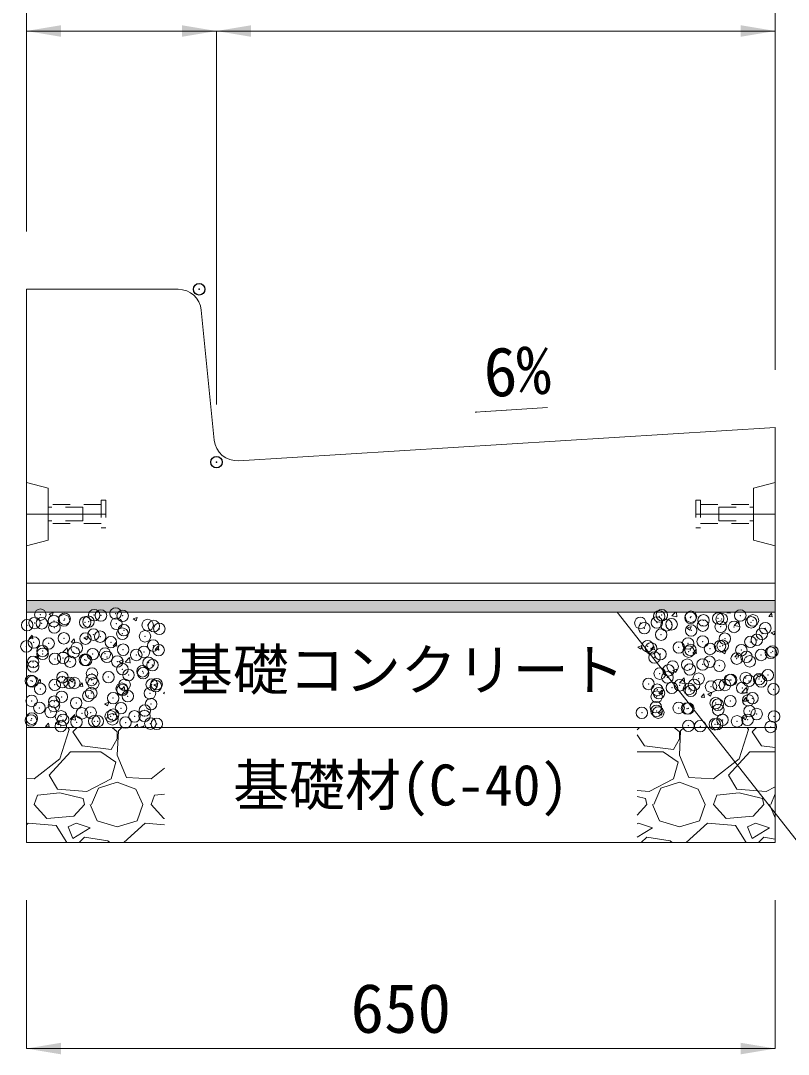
# Model space of a CAD drawing. Units: millimetres at full size. Extents: x 10958 to 33220, y 2125 to 9550.
# Drawn here: x 28765 to 29432, y 6528 to 7425 of the extents above; entities that cross this region are included whole.
import ezdxf
from ezdxf.enums import TextEntityAlignment as Align

# ---------------------------------------------------------------- set-up
doc = ezdxf.new("R2010")
doc.units = ezdxf.units.MM
doc.header["$LTSCALE"] = 20
doc.header["$PDMODE"] = 32
doc.header["$PDSIZE"] = 10
doc.linetypes.add('USER1', pattern=[1.35, 0.75, -0.6])
for name, color, linetype, lineweight in [('インサート', 3, 'USER1', 5), ('ハッチング_基礎', 150, 'Continuous', 5), ('中心線', 1, 'Continuous', 13), ('寸法線', 7, 'Continuous', 13), ('引出線', 4, 'Continuous', 13), ('本体', 2, 'Continuous', 13), ('舗装・基礎', 3, 'Continuous', 13)]:
    doc.layers.add(name, color=color, linetype=linetype, lineweight=lineweight)
for name, color, linetype in [('ハッチング_モルタル', 30, 'Continuous'), ('作業エリア', 11, 'Continuous'), ('文字', 41, 'Continuous')]:
    doc.layers.add(name, color=color, linetype=linetype)
doc.styles.add('ＭＳ ゴシック', font='')
doc.styles.get('ＭＳ ゴシック').set_extended_font_data('MS Gothic')

# ---------------------------------------------------------------- blocks, each defined once
blk = doc.blocks.new('filled_arrow')
at = {"color": 0, "linetype": 'Continuous', "lineweight": -2}
blk.add_solid([(7.5, 1.25), (0, 0), (7.5, -1.25)], dxfattribs=at)
blk = doc.blocks.new('open_arrow')
at = {"color": 0, "linetype": 'Continuous', "lineweight": -2}
blk.add_lwpolyline([(7.5, 1.25), (0, 0), (7.5, -1.25)], dxfattribs=at)

msp = doc.modelspace()

# ---------------------------------------------------------------- hatches: boundary and pattern name
at = {"layer": 'ハッチング_モルタル'}
msp.add_hatch(color=256, dxfattribs=at).paths.add_polyline_path([(29420.27, 6911.82), (29420.27, 6921.82), (28770.27, 6921.82), (28770.27, 6911.82)])

# ---------------------------------------------------------------- linework, layer by layer
at = {"layer": 'インサート'}
for p, q in [((28835.27, 7005.07), (28789.27, 7005.07)), ((28789.27, 7005.07), (28789.27, 6988.57)), ((28819.27, 7002.82), (28789.27, 7002.82)), ((28819.27, 7002.82), (28819.27, 6990.82)), ((28839.27, 7008.82), (28835.27, 7008.82)), ((28835.27, 7008.82), (28835.27, 6984.82)), ((28839.27, 7008.82), (28839.27, 6984.82)), ((29351.27, 7008.82), (29355.27, 7008.82)), ((29351.27, 7008.82), (29351.27, 6984.82)), ((29355.27, 7008.82), (29355.27, 6984.82)), ((29355.27, 7005.07), (29401.27, 7005.07)), ((29371.27, 7002.82), (29401.27, 7002.82)), ((29371.27, 7002.82), (29371.27, 6990.82)), ((29401.27, 7005.07), (29401.27, 6988.57)), ((28819.27, 6990.82), (28789.27, 6990.82)), ((28835.27, 6988.57), (28789.27, 6988.57)), ((28839.27, 6984.82), (28835.27, 6984.82)), ((29351.27, 6984.82), (29355.27, 6984.82)), ((29355.27, 6988.57), (29401.27, 6988.57)), ((29371.27, 6990.82), (29401.27, 6990.82))]:
    msp.add_line(p, q, dxfattribs=at)
at = {"layer": 'ハッチング_基礎'}
for p, q in [((28789.96, 6909.96), (28793.52, 6911.33)), ((28789.96, 6909.95), (28792.48, 6908.25)), ((28792.48, 6908.25), (28793.51, 6911.32)), ((28862.96, 6905.88), (28865.49, 6904.18)), ((28862.97, 6905.89), (28866.52, 6907.26)), ((28865.49, 6904.18), (28866.52, 6907.25)), ((29330.4, 6908.47), (29334.92, 6907.77)), ((29330.41, 6908.46), (29333.62, 6911.82)), ((29334.92, 6907.76), (29334.45, 6911.82)), ((29378.18, 6911.11), (29378.77, 6911.82)), ((29378.18, 6911.11), (29381.22, 6910.85)), ((29381.2, 6910.84), (29381.02, 6911.82)), ((29384.62, 6900.06), (29388.58, 6904.18)), ((29389.14, 6899.35), (29388.58, 6904.18)), ((29414.62, 6907.92), (29417.07, 6910.84)), ((29414.62, 6907.92), (29417.66, 6907.66)), ((29417.64, 6907.65), (29417.05, 6910.84)), ((29343.68, 6897.86), (29346.21, 6896.15)), ((29343.69, 6897.87), (29347.24, 6899.23)), ((29346.21, 6896.15), (29347.24, 6899.22)), ((29384.62, 6900.06), (29389.14, 6899.36)), ((29416.69, 6893.8), (29420.25, 6895.17)), ((29419.22, 6892.09), (29420.25, 6895.16)), ((28772.85, 6888.88), (28775.3, 6891.8)), ((28772.85, 6888.88), (28775.89, 6888.62)), ((28775.87, 6888.61), (28775.28, 6891.8)), ((28809.29, 6885.69), (28811.74, 6888.61)), ((28809.29, 6885.69), (28812.33, 6885.43)), ((28812.31, 6885.42), (28811.72, 6888.61)), ((28820.28, 6889.51), (28823.84, 6890.88)), ((28820.28, 6889.5), (28822.81, 6887.8)), ((28822.81, 6887.8), (28823.84, 6890.87)), ((29416.69, 6893.79), (29419.22, 6892.09)), ((28801.72, 6876.76), (28805.68, 6880.88)), ((28801.72, 6876.77), (28806.23, 6876.07)), ((28806.23, 6876.06), (28805.67, 6880.88)), ((28845.73, 6882.51), (28848.18, 6885.43)), ((28845.73, 6882.51), (28848.76, 6882.24)), ((28848.74, 6882.24), (28848.16, 6885.42)), ((28882.16, 6879.32), (28884.61, 6882.24)), ((28882.16, 6879.32), (28885.2, 6879.05)), ((28885.18, 6879.05), (28884.59, 6882.23)), ((29301, 6881.48), (29304.56, 6882.85)), ((29301, 6881.47), (29303.53, 6879.77)), ((29303.53, 6879.77), (29304.56, 6882.84)), ((29312.36, 6879.28), (29314.81, 6882.19)), ((29312.36, 6879.28), (29315.39, 6879.01)), ((29315.37, 6879.01), (29314.79, 6882.19)), ((29348.8, 6876.09), (29351.24, 6879.01)), ((29351.81, 6875.82), (29351.22, 6879)), ((29374.01, 6877.42), (29377.57, 6878.78)), ((29374.01, 6877.41), (29376.53, 6875.7)), ((29376.53, 6875.7), (29377.56, 6878.77)), ((28777.6, 6873.13), (28781.16, 6874.49)), ((28777.6, 6873.12), (28780.12, 6871.41)), ((28780.12, 6871.41), (28781.15, 6874.48)), ((28850.6, 6869.05), (28853.13, 6867.34)), ((28850.61, 6869.06), (28854.16, 6870.42)), ((28853.13, 6867.34), (28854.16, 6870.41)), ((28855.93, 6868.36), (28860.45, 6867.66)), ((28855.94, 6868.35), (28859.89, 6872.48)), ((28860.45, 6867.65), (28859.89, 6872.48)), ((29348.8, 6876.09), (29351.83, 6875.82)), ((29385.23, 6872.9), (29387.68, 6875.82)), ((29385.23, 6872.9), (29388.27, 6872.63)), ((29388.25, 6872.63), (29387.66, 6875.81)), ((29331.32, 6861.02), (29333.85, 6859.32)), ((29331.33, 6861.03), (29334.88, 6862.4)), ((29333.85, 6859.32), (29334.88, 6862.39)), ((28779.9, 6850.67), (28782.35, 6853.59)), ((28779.9, 6850.67), (28782.94, 6850.4)), ((28782.92, 6850.4), (28782.33, 6853.59)), ((28807.92, 6852.67), (28811.48, 6854.04)), ((28807.92, 6852.66), (28810.45, 6850.96)), ((28810.45, 6850.96), (28811.48, 6854.03)), ((28816.34, 6847.48), (28818.79, 6850.4)), ((28819.36, 6847.21), (28818.77, 6850.4)), ((28880.93, 6848.6), (28884.49, 6849.97)), ((28883.45, 6846.89), (28884.48, 6849.96)), ((29337.14, 6850.57), (29341.1, 6854.69)), ((29337.14, 6850.58), (29341.66, 6849.88)), ((29341.66, 6849.87), (29341.1, 6854.69)), ((29404.33, 6856.96), (29407.89, 6858.33)), ((29404.33, 6856.95), (29406.86, 6855.25)), ((29406.86, 6855.25), (29407.89, 6858.32)), ((28816.34, 6847.48), (28819.38, 6847.22)), ((28852.78, 6844.3), (28855.22, 6847.21)), ((28852.78, 6844.29), (28855.81, 6844.03)), ((28855.79, 6844.03), (28855.21, 6847.21)), ((28880.93, 6848.59), (28883.45, 6846.89)), ((28889.21, 6841.11), (28890.27, 6842.36)), ((28889.21, 6841.11), (28890.27, 6841.01)), ((29319.41, 6841.06), (29321.86, 6843.98)), ((29319.41, 6841.06), (29322.44, 6840.8)), ((29322.42, 6840.79), (29321.84, 6843.98)), ((29355.84, 6837.88), (29358.29, 6840.8)), ((29358.86, 6837.61), (29358.27, 6840.79)), ((29361.65, 6840.58), (29365.21, 6841.94)), ((29364.17, 6838.86), (29365.2, 6841.93)), ((29391.36, 6842.16), (29395.32, 6846.29)), ((29391.36, 6842.17), (29395.87, 6841.47)), ((29395.87, 6841.46), (29395.31, 6846.28)), ((28838.24, 6832.21), (28840.77, 6830.51)), ((28838.25, 6832.22), (28841.8, 6833.58)), ((28840.77, 6830.51), (28841.8, 6833.57)), ((29355.84, 6837.88), (29358.88, 6837.61)), ((29361.65, 6840.57), (29364.17, 6838.86)), ((29392.28, 6834.69), (29394.73, 6837.61)), ((29392.28, 6834.69), (29395.32, 6834.42)), ((29395.3, 6834.42), (29394.71, 6837.6)), ((28808.45, 6818.87), (28812.41, 6822.99)), ((28812.97, 6818.17), (28812.41, 6822.99)), ((29318.96, 6824.18), (29321.49, 6822.48)), ((29318.97, 6824.19), (29322.52, 6825.56)), ((29321.49, 6822.48), (29322.52, 6825.55)), ((28786.95, 6812.46), (28789.4, 6815.38)), ((28789.97, 6812.19), (28789.38, 6815.37)), ((28795.56, 6815.83), (28799.12, 6817.2)), ((28795.56, 6815.83), (28798.09, 6814.12)), ((28798.09, 6814.12), (28799.12, 6817.19)), ((28808.45, 6818.87), (28812.97, 6818.17)), ((28863.97, 6811.82), (28866.63, 6814.58)), ((28866.95, 6811.82), (28866.62, 6814.58)), ((29391.97, 6820.12), (29395.53, 6821.49)), ((29391.97, 6820.11), (29394.5, 6818.41)), ((29394.5, 6818.41), (29395.53, 6821.48)), ((28786.95, 6812.46), (28789.99, 6812.19)), ((28799.31, 6784.55), (28807.44, 6809.95)), ((28807.44, 6809.95), (28806.3, 6811.82)), ((28814.39, 6811.82), (28810.49, 6807.92)), ((28810.49, 6807.92), (28818.62, 6795.73)), ((28825.52, 6811.82), (28825.84, 6812.19)), ((28825.89, 6811.82), (28825.82, 6812.19)), ((28849.1, 6807.92), (28844.65, 6811.82)), ((28850.11, 6808.94), (28849.1, 6787.6)), ((28849.1, 6801.82), (28849.1, 6807.92)), ((28853.27, 6811.82), (28850.11, 6808.94)), ((28868.7, 6811.82), (28872.13, 6813.13)), ((28871.68, 6811.82), (28872.12, 6813.12)), ((29302.39, 6811.82), (29300.27, 6809.7)), ((29300.27, 6805.25), (29306.62, 6795.73)), ((29337.1, 6807.92), (29332.65, 6811.82)), ((29338.11, 6808.94), (29337.1, 6787.6)), ((29337.1, 6801.82), (29337.1, 6807.92)), ((29341.27, 6811.82), (29338.11, 6808.94)), ((29388.91, 6784.55), (29397.04, 6809.95)), ((29397.04, 6809.95), (29395.9, 6811.82)), ((29403.99, 6811.82), (29400.09, 6807.92)), ((29400.09, 6807.92), (29408.22, 6795.73)), ((28844.02, 6792.68), (28849.1, 6801.82)), ((29332.02, 6792.68), (29337.1, 6801.82)), ((28790.17, 6770.33), (28808.46, 6790.65)), ((28808.46, 6790.65), (28834.87, 6790.65)), ((28818.62, 6795.73), (28844.02, 6792.68)), ((28834.87, 6790.65), (28848.08, 6781.5)), ((28849.1, 6787.6), (28857.23, 6768.3)), ((29300.27, 6790.65), (29322.87, 6790.65)), ((29306.62, 6795.73), (29332.02, 6792.68)), ((29322.87, 6790.65), (29336.08, 6781.5)), ((29337.1, 6787.6), (29345.23, 6768.3)), ((29379.77, 6770.33), (29398.06, 6790.65)), ((29398.06, 6790.65), (29420.27, 6790.65)), ((29408.22, 6795.73), (29420.27, 6794.28)), ((28776.96, 6767.28), (28799.31, 6784.55)), ((28848.08, 6781.5), (28844.02, 6767.28)), ((29336.08, 6781.5), (29332.02, 6767.28)), ((29366.56, 6767.28), (29388.91, 6784.55)), ((28797.28, 6758.14), (28790.17, 6770.33)), ((28878.56, 6767.28), (28890.27, 6776.32)), ((29386.88, 6758.14), (29379.77, 6770.33)), ((28770.27, 6767.6), (28776.96, 6767.28)), ((28844.02, 6767.28), (28822.68, 6756.1)), ((28832.84, 6759.15), (28849.1, 6764.23)), ((28849.1, 6764.23), (28865.35, 6758.14)), ((28857.23, 6768.3), (28878.56, 6767.28)), ((29332.02, 6767.28), (29310.68, 6756.1)), ((29320.84, 6759.15), (29337.1, 6764.23)), ((29337.1, 6764.23), (29353.35, 6758.14)), ((29345.23, 6768.3), (29366.56, 6767.28)), ((29420.27, 6760.29), (29412.28, 6756.1)), ((28776.96, 6744.93), (28780.01, 6753.06)), ((28799.31, 6755.09), (28780.01, 6753.06)), ((28822.68, 6756.1), (28797.28, 6758.14)), ((28819.63, 6750.01), (28799.31, 6755.09)), ((28826.75, 6744.93), (28832.84, 6759.15)), ((28865.35, 6758.14), (28871.45, 6744.93)), ((28878.56, 6744.93), (28881.61, 6753.06)), ((28890.27, 6753.97), (28881.61, 6753.06)), ((29310.68, 6756.1), (29300.27, 6756.94)), ((29307.63, 6750.01), (29300.27, 6751.85)), ((29314.75, 6744.93), (29320.84, 6759.15)), ((29353.35, 6758.14), (29359.45, 6744.93)), ((29366.56, 6744.93), (29369.61, 6753.06)), ((29388.91, 6755.09), (29369.61, 6753.06)), ((29412.28, 6756.1), (29386.88, 6758.14)), ((29409.23, 6750.01), (29388.91, 6755.09)), ((29416.35, 6744.93), (29420.27, 6754.07)), ((28788.14, 6732.74), (28776.96, 6744.93)), ((28820.65, 6744.93), (28811.51, 6734.77)), ((28820.65, 6744.93), (28819.63, 6750.01)), ((28825.73, 6744.93), (28831.83, 6730.7)), ((28866.37, 6730.7), (28871.45, 6744.93)), ((28889.74, 6732.74), (28878.56, 6744.93)), ((29308.65, 6744.93), (29300.27, 6735.61)), ((29308.65, 6744.93), (29307.63, 6750.01)), ((29313.73, 6744.93), (29319.83, 6730.7)), ((29354.37, 6730.7), (29359.45, 6744.93)), ((29377.74, 6732.74), (29366.56, 6744.93)), ((29410.25, 6744.93), (29401.11, 6734.77)), ((29410.25, 6744.93), (29409.23, 6750.01)), ((29415.33, 6744.93), (29420.27, 6733.41)), ((28811.51, 6734.77), (28788.14, 6732.74)), ((29401.11, 6734.77), (29377.74, 6732.74)), ((28771.88, 6728.67), (28770.27, 6727.2)), ((28796.27, 6726.64), (28771.88, 6728.67)), ((28805.33, 6711.82), (28796.27, 6726.64)), ((28813.54, 6728.67), (28806.43, 6725.62)), ((28806.43, 6725.62), (28810.49, 6715.46)), ((28810.49, 6715.46), (28825.73, 6724.61)), ((28825.73, 6724.61), (28813.54, 6728.67)), ((28831.83, 6730.7), (28849.1, 6725.62)), ((28849.1, 6725.62), (28866.37, 6730.7)), ((28873.48, 6728.67), (28855.02, 6711.82)), ((28890.27, 6727.27), (28873.48, 6728.67)), ((28890.27, 6732.78), (28889.74, 6732.74)), ((29301.54, 6728.67), (29300.27, 6728.13)), ((29300.27, 6716.53), (29313.73, 6724.61)), ((29313.73, 6724.61), (29301.54, 6728.67)), ((29319.83, 6730.7), (29337.1, 6725.62)), ((29337.1, 6725.62), (29354.37, 6730.7)), ((29361.48, 6728.67), (29343.02, 6711.82)), ((29385.87, 6726.64), (29361.48, 6728.67)), ((29394.93, 6711.82), (29385.87, 6726.64)), ((29403.14, 6728.67), (29396.03, 6725.62)), ((29396.03, 6725.62), (29400.09, 6715.46)), ((29400.09, 6715.46), (29415.33, 6724.61)), ((29415.33, 6724.61), (29403.14, 6728.67)), ((28820.65, 6716.48), (28815.99, 6711.82)), ((28840.97, 6713.43), (28820.65, 6716.48)), ((29308.65, 6716.48), (29303.99, 6711.82)), ((29328.97, 6713.43), (29308.65, 6716.48)), ((29410.25, 6716.48), (29405.59, 6711.82)), ((29420.27, 6714.98), (29410.25, 6716.48)), ((28842.82, 6711.82), (28840.97, 6713.43)), ((29330.82, 6711.82), (29328.97, 6713.43))]:
    msp.add_line(p, q, dxfattribs=at)
for p in [(28782.43, 6909.56), (28829.13, 6909.19), (28835.02, 6908.87), (28847.74, 6910.54), (28853.85, 6908.58), (29319.55, 6908.07), (29321.8, 6909.19), (29347.12, 6907.84), (29389.88, 6908.81), (28770.98, 6900.44), (28777.38, 6902.36), (28783.7, 6902.11), (28794.19, 6904.02), (28802.94, 6904.64), (28803.47, 6905.94), (28821.31, 6902.87), (28824.23, 6903.49), (28848.43, 6901.73), (28875.55, 6900.58), (28880.97, 6899.67), (29303.14, 6902.39), (29317.49, 6902.75), (29325.84, 6900.38), (29330.26, 6901.25), (29346.66, 6906.92), (29357.37, 6900.1), (29357.92, 6904.6), (29370.64, 6906.28), (29372.92, 6899.1), (29373.78, 6905.78), (29384.49, 6898.95), (29399.31, 6902.91), (29400.9, 6904.63), (28794.6, 6898.41), (28828.51, 6892.28), (28834.38, 6890.51), (28853.62, 6893.04), (28854.89, 6896.09), (28873.25, 6890.8), (28885.7, 6897.26), (29306.6, 6897.85), (29321.18, 6892.27), (29347.27, 6895.85), (29408.6, 6893), (29411.61, 6897.81), (28770.34, 6882.08), (28776.77, 6885.45), (28789.58, 6884.61), (28802.85, 6889.03), (28814, 6880.63), (28821.66, 6888.83), (28843.63, 6885.72), (28880.36, 6882.76), (29309.44, 6882.25), (29336.56, 6881.1), (29344.56, 6884.57), (29357.28, 6886.24), (29372.31, 6882.19), (29374.65, 6882.61), (29376.52, 6888.77), (29398.69, 6886), (29404.27, 6887.7), (28784.3, 6878.06), (28784.38, 6875.55), (28802.23, 6872.12), (28811.42, 6876.91), (28827.89, 6875.37), (28838.54, 6875.77), (28840.25, 6873), (28854.27, 6879.18), (28865.66, 6874.62), (28872.34, 6877.23), (28885.05, 6878.9), (29312.48, 6880.34), (29315.39, 6872.44), (29320.56, 6875.36), (29345.02, 6877.53), (29346.65, 6878.94), (29363.67, 6879.96), (29390.79, 6878.81), (29395.24, 6872.96), (29407.95, 6874.64), (29416.44, 6876.55), (29417.91, 6877.66), (28776.15, 6868.54), (28776.21, 6864.57), (28795.01, 6871.23), (28808.3, 6868.8), (28821.01, 6870.47), (28822.13, 6870.09), (28849.25, 6868.94), (28876.37, 6867.8), (28879.74, 6865.85), (29331.2, 6864.53), (29343.91, 6866.2), (29357.19, 6866.38), (29363.15, 6868.74), (29371.69, 6865.28), (29386.82, 6871.46), (29398.07, 6869.09), (28801.61, 6855.21), (28827.27, 6858.46), (28841.53, 6855.41), (28853.66, 6862.27), (28858.97, 6857.19), (28871.16, 6860.49), (28871.69, 6858.87), (29319.95, 6858.45), (29326.66, 6855.14), (29327.57, 6861.29), (29346.03, 6862.03), (29353.78, 6854), (29394.59, 6854.6), (29406.22, 6853.68), (29413.83, 6857.13), (28774.2, 6852.24), (28775.53, 6851.63), (28782.28, 6845.24), (28794.93, 6848.76), (28801.31, 6851.09), (28807.65, 6850.43), (28811.9, 6850.32), (28826.89, 6852.97), (28828.43, 6849.94), (28853.04, 6845.36), (28855.55, 6848.8), (28879.12, 6848.94), (28882.67, 6847.65), (28883.33, 6849.34), (29310.26, 6849.47), (29330.55, 6846.17), (29337.38, 6848.32), (29345.41, 6845.12), (29349.79, 6848.7), (29364.49, 6847.17), (29371.07, 6848.37), (29376.59, 6848.6), (29380.9, 6852.85), (29381.87, 6852.93), (29391.61, 6846.03), (29397.46, 6852.18), (29408.02, 6851.71), (29418.73, 6844.88), (28800.99, 6838.3), (28824.08, 6839.17), (28826.65, 6841.55), (28845.61, 6837.15), (28853.7, 6844.25), (28858.33, 6838.83), (28877.56, 6841.36), (29317.34, 6838.43), (29317.83, 6844.49), (29319.33, 6841.54), (29346.97, 6843.51), (29400.47, 6837.1), (28774.91, 6834.72), (28781.57, 6828.72), (28794.29, 6830.4), (28794.45, 6834.08), (28813.53, 6832.93), (28852.42, 6828.45), (28878.5, 6832.02), (29316.56, 6829.32), (29336.43, 6828.67), (29343.68, 6828.18), (29344.79, 6828.21), (29368.51, 6832.89), (29370.45, 6831.46), (29370.79, 6827.03), (29381.23, 6834.56), (29396.84, 6835.27), (28774.29, 6817.81), (28775.01, 6819.45), (28791.42, 6825.13), (28800.38, 6821.39), (28802.13, 6818.31), (28818.54, 6823.99), (28826.04, 6824.64), (28843.48, 6821.39), (28844.96, 6818.79), (28845.66, 6822.84), (28864.2, 6821.33), (28872.78, 6821.69), (28873.1, 6826.47), (29304.47, 6824.46), (29317.19, 6826.13), (29318.71, 6824.63), (29374.5, 6818.29), (29396.22, 6818.36), (29397.91, 6825.88), (29404.12, 6823.37), (29419.18, 6821.28), (28800.16, 6812.89), (28813.85, 6816.3), (28829.25, 6817.16), (28832.24, 6817.12), (28856.37, 6816.02), (28877.89, 6815.11), (28883.49, 6814.87), (29344.87, 6813.2), (29355.14, 6812.85), (29367.86, 6814.53), (29369.84, 6814.55), (29387.1, 6817.06), (29416.29, 6812.22)]:
    msp.add_point(p, dxfattribs=at)
at = {"layer": '中心線'}
for p, q in [((28770.27, 6996.82), (28839.27, 6996.82)), ((29420.27, 6996.82), (29351.27, 6996.82))]:
    msp.add_line(p, q, dxfattribs=at)
at = {"layer": '作業エリア'}
for p in [(28920.27, 7191.82), (28935.27, 7041.82)]:
    msp.add_point(p, dxfattribs=at)
at = {"layer": '寸法線'}
for p, q in [((28770.27, 7241.82), (28770.27, 7520.81)), ((29420.27, 7121.82), (29420.27, 7520.81)), ((28935.27, 7415.81), (28770.27, 7415.81)), ((28770.27, 7241.82), (28770.27, 7415.81)), ((29420.27, 7415.81), (28935.27, 7415.81)), ((28935.27, 7091.82), (28935.27, 7415.81)), ((28935.27, 7091.82), (28935.27, 7415.81)), ((29420.27, 7121.82), (29420.27, 7415.81)), ((28770.27, 6661.82), (28770.27, 6533.23)), ((29420.27, 6661.82), (29420.27, 6533.23)), ((28770.27, 6533.23), (29420.27, 6533.23))]:
    msp.add_line(p, q, dxfattribs=at)
at = {"layer": '引出線'}
for points in [[(29159.93, 7085.3), (29222.49, 7089.17), (29169.14, 7085.87)], [(29283.1, 6911.82), (29490.59, 6648.03), (29948, 6648.03)]]:
    msp.add_lwpolyline(points, dxfattribs=at)
at = {"layer": '本体'}
for p, q in [((28770.27, 7191.82), (28770.27, 6921.82)), ((28902.17, 7191.82), (28770.27, 7191.82)), ((28922.07, 7173.81), (28933.35, 7060.98)), ((29420.27, 7071.82), (28954.49, 7043)), ((29420.27, 7071.82), (29420.27, 6921.82)), ((29420.27, 6921.82), (28770.27, 6921.82))]:
    msp.add_line(p, q, dxfattribs=at)
at = {"layer": '本体', "lineweight": 9}
for p, q in [((28770.27, 7024.32), (28789.27, 7019.32)), ((29420.27, 7024.32), (29401.27, 7019.32)), ((28789.27, 7019.32), (28789.27, 6974.32)), ((29401.27, 7019.32), (29401.27, 6974.32)), ((28770.27, 6969.32), (28789.27, 6974.32)), ((29420.27, 6969.32), (29401.27, 6974.32))]:
    msp.add_line(p, q, dxfattribs=at)
at = {"layer": '本体', "lineweight": 5}
msp.add_line((29420.27, 6936.82), (28770.27, 6936.82), dxfattribs=at)
at = {"layer": '本体'}
for centre, start, end in [((28902.17, 7171.82), 5.71059, 90), ((28953.25, 7062.97), 185.71059, 273.53956)]:
    msp.add_arc(centre, 20, start, end, dxfattribs=at)
at = {"layer": '舗装・基礎'}
for points in [[(28770.27, 6921.82), (29420.27, 6921.82), (29420.27, 6911.82), (28770.27, 6911.82)], [(28770.27, 6911.82), (29420.27, 6911.82), (29420.27, 6811.82), (28770.27, 6811.82)], [(28770.27, 6811.82), (29420.27, 6811.82), (29420.27, 6711.82), (28770.27, 6711.82)]]:
    msp.add_lwpolyline(points, close=True, dxfattribs=at)

# ---------------------------------------------------------------- block references
at = {"layer": '寸法線', "xscale": 4, "yscale": 4}
for p in [(28770.27, 7415.81), (28935.27, 7415.81), (28770.27, 6533.23)]:
    msp.add_blockref('filled_arrow', p, dxfattribs=at)
at = {"layer": '寸法線', "xscale": 4, "yscale": 4, "rotation": 180}
for p in [(28935.27, 7415.81), (29420.27, 7415.81), (29420.27, 6533.23)]:
    msp.add_blockref('filled_arrow', p, dxfattribs=at)
at = {"layer": '引出線', "xscale": 0.133, "yscale": 0.133}
for name, p, rotation in [('open_arrow', (29159.93, 7085.3), 3.5), ('filled_arrow', (29283.1, 6911.82), 308.2)]:
    msp.add_blockref(name, p, dxfattribs=dict(at, rotation=rotation))

# ---------------------------------------------------------------- texts
at = {"layer": '寸法線', "style": 'ＭＳ ゴシック'}
msp.add_text('650', height=42.72, dxfattribs=at).set_placement((29095.27, 6568.23), align=Align.MIDDLE_CENTER)
at = {"layer": '引出線', "style": 'ＭＳ ゴシック'}
msp.add_text('6%', height=42.72, rotation=3.54, dxfattribs=at).set_placement((29165.75, 7140.68), align=Align.TOP_LEFT)
at = {"layer": '文字', "style": 'ＭＳ ゴシック'}
for s, p in [('基礎コンクリート', (29095.27, 6861.82)), ('基礎材(C-40)', (29095.27, 6761.82))]:
    msp.add_text(s, height=35.6, dxfattribs=at).set_placement(p, align=Align.MIDDLE_CENTER)

doc.saveas('drawing.dxf')
